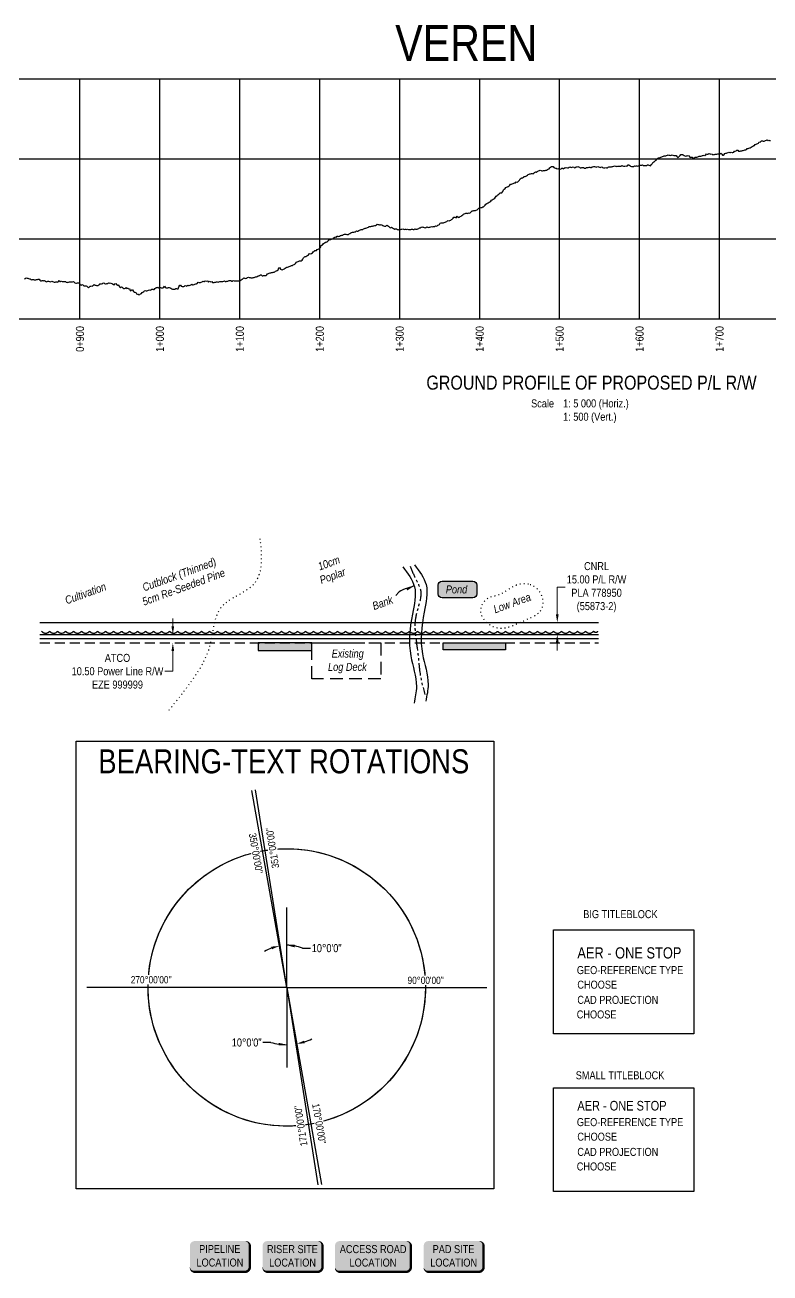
# Model space of a CAD drawing. Extents: x 403018 to 417191, y 6033193 to 6042673.
# Drawn here: x 406256 to 407187, y 6034798 to 6036358 of the extents above; entities that cross this region are included whole.
import ezdxf
from ezdxf.enums import TextEntityAlignment as Align

# ---------------------------------------------------------------- set-up
doc = ezdxf.new("R2010")
doc.units = 0
doc.header["$LTSCALE"] = 5
doc.header["$PDSIZE"] = 0.5
for name, pattern in [('0', [1, 1, 0]), ('foc-FLOWLINE', [3.75, 2.5, -1.25]), ('foc-TOPO', [1, 0.2, -0.8]), ('foc-TOPO-ephemeral', [6.25, 3.125, -0.625, 0.625, -0.625, 0.625, -0.625]), ('HIDDEN2', [4.7625, 3.175, -1.5875])]:
    doc.linetypes.add(name, pattern=pattern)
doc.layers.get('Defpoints').update_dxf_attribs({"color": 9})
for name, color, linetype in [('AS-POWER', 104, 'foc-POWER'), ('CG-NOTES', 7, 'Continuous'), ('DETAIL-T', 7, 'Continuous'), ('F-EZE', 190, 'foc-FLOWLINE'), ('F-RW', 190, 'Continuous'), ('L-BD', 7, 'Continuous'), ('L-DETAIL-T', 3, 'Continuous'), ('P-CROSSINGS-GRID', 8, 'Continuous'), ('P-TEMP-H', 41, 'Continuous'), ('P-TEMP_WORKSPACE', 46, 'Continuous'), ('S-T7', 7, 'Continuous'), ('T-BUSH', 110, '0'), ('T-BUSH-T', 110, 'Continuous'), ('T-DRAW', 143, 'foc-TOPO-ephemeral'), ('T-EXISTING RTF', 220, 'HIDDEN2'), ('T-EXISTING RTF-T', 220, 'Continuous'), ('T-GENERAL', 48, 'foc-TOPO'), ('T-SLOPE', 48, 'Continuous'), ('T-VEGETATION-CHANGE', 104, 'foc-TOPO'), ('T-WATER', 160, 'Continuous'), ('T-WATER-H', 133, 'Continuous'), ('T-WATER-T', 170, 'Continuous')]:
    doc.layers.add(name, color=color, linetype=linetype)
for name, color, linetype, lineweight in [('F-EZE-T', 190, 'Continuous', 9), ('F-RW-T', 190, 'Continuous', 9), ('T-TEXT', 48, 'Continuous', 18)]:
    doc.layers.add(name, color=color, linetype=linetype, lineweight=lineweight)
doc.styles.add('140', font='ARIALN.TTF', dxfattribs={"height": 15})
doc.styles.add('80', font='ARIALN.TTF', dxfattribs={"height": 10})
doc.styles.add('80CG', font='ARIALN.TTF', dxfattribs={"height": 10})
doc.styles.add('80L', font='ARIALN.TTF', dxfattribs={"height": 10})
doc.styles.add('foc-LtypeFont', font='ARIALN.TTF', dxfattribs={"height": 7.35})
doc.linetypes.add('foc-POWER', pattern='A,6,-1,["P",foc-LtypeFont,S=0.2,R=0,X=-0.625,Y=-0.75],-1.24,4', length=12.24)
doc.linetypes.add('foc-TOPO-flowdirection', pattern='A,20,[">",foc-LtypeFont,S=0.3,R=0,X=0,Y=-0.945],-1e-05', length=20.00001)
doc.dimstyles.new('Compass 5 000', dxfattribs={"dimscale": 5, "dimtxt": 9, "dimasz": 2, "dimexe": 0.2, "dimexo": 0.0625, "dimgap": 0.5, "dimtad": 0, "dimtih": 1, "dimtoh": 1, "dimzin": 0, "dimdsep": 46, "dimtxsty": '80CG', "dimcen": 0.1, "dimse1": 1, "dimse2": 1, "dimclrd": 256, "dimclrt": 256, "dimaunit": 1, "dimadec": 4, "dimazin": 0, "dimtfac": 0.06, "dimtofl": 0, "dimtmove": 0, "dimatfit": 1, "dimfxl": 0.2, "dimtolj": 1, "dimtzin": 0, "dimlwd": -1, "dimarcsym": 0})

# ---------------------------------------------------------------- blocks, each defined once
blk = doc.blocks.new('*D146')
at = {"layer": 'Defpoints', "color": 0, "transparency": 16777216}
for p in [(406440.8, 6035596), (406532.2, 6035596), (406532.2, 6035585.5)]:
    blk.add_point(p, dxfattribs=at)
at = {"layer": 'F-EZE-T', "transparency": 16777216}
for p, q in [((406440.8, 6035606), (406440.8, 6035616)), ((406440.8, 6035575.5), (406440.8, 6035550)), ((406440.8, 6035550), (406430.8, 6035550))]:
    blk.add_line(p, q, dxfattribs=at)
for points in [[(406439.1, 6035606), (406442.4, 6035606), (406440.8, 6035596)], [(406439.1, 6035575.5), (406442.4, 6035575.5), (406440.8, 6035585.5)]]:
    blk.add_solid(points, dxfattribs=at)
at = {"layer": 'F-EZE-T', "transparency": 16777216, "insert": (406371.6, 6035550), "char_height": 10, "attachment_point": 5, "style": '80CG'}
blk.add_mtext('\\A1;ATCO\\P10.50 Power Line R/W\\PEZE 999999', dxfattribs=at)
blk = doc.blocks.new('*D214')
at = {"layer": 'Defpoints', "color": 0, "transparency": 16777216}
for p in [(406539.7, 6035401.1), (406583.2, 6035254.9), (406577, 6035207.3), (406583.2, 6035154.9), (406583.2, 6035154.9)]:
    blk.add_point(p, dxfattribs=at)
at = {"layer": 'L-BD', "transparency": 16777216}
blk.add_line((406602.8, 6035203.9), (406612.8, 6035203.9), dxfattribs=at)
for start, end in [(110.8732, 121.7465), (68.1541, 90), (68.2535, 79.1268)]:
    blk.add_arc((406583.2, 6035154.9), 52.8, start, end, dxfattribs=at)
for points in [[(406563.9, 6035205.8), (406564.8, 6035202.6), (406574, 6035206.8)], [(406593, 6035205), (406593.3, 6035208.4), (406583.2, 6035207.6)]]:
    blk.add_solid(points, dxfattribs=at)
at = {"layer": 'L-BD', "transparency": 16777216, "insert": (406633.1, 6035203.9), "char_height": 10, "attachment_point": 5, "style": '80CG'}
blk.add_mtext('\\A1;10°0\'0"', dxfattribs=at)
blk = doc.blocks.new('*D215')
at = {"layer": 'Defpoints', "color": 0, "transparency": 16777216}
for p in [(406583.2, 6035154.9), (406583.2, 6035154.9), (406591.5, 6035083.7), (406583.2, 6035054.9), (406626.6, 6034908.7)]:
    blk.add_point(p, dxfattribs=at)
at = {"layer": 'L-BD', "transparency": 16777216}
blk.add_line((406563.4, 6035086), (406553.4, 6035086), dxfattribs=at)
for start, end in [(253.9524, 270), (253.9918, 261.9959), (288.0041, 296.0082)]:
    blk.add_arc((406583.2, 6035154.9), 71.6, start, end, dxfattribs=at)
for points in [[(406573.3, 6035085.6), (406573.1, 6035082.3), (406583.2, 6035083.2)], [(406605.7, 6035085.1), (406604.9, 6035088.4), (406595.6, 6035084.3)]]:
    blk.add_solid(points, dxfattribs=at)
at = {"layer": 'L-BD', "transparency": 16777216, "insert": (406533.1, 6035086), "char_height": 10, "attachment_point": 5, "style": '80CG'}
blk.add_mtext('\\A1;10°0\'0"', dxfattribs=at)
blk = doc.blocks.new('GEO-TYPE - Small')
at = {"layer": 'CG-NOTES', "color": 14, "style": '80L'}
blk.add_text('AER - ONE STOP', height=12, dxfattribs=at).set_placement((0, 0))
at = {"layer": 'CG-NOTES', "style": '80L'}
blk.add_text('GEO-REFERENCE TYPE', height=10, dxfattribs=at).set_placement((-0.6, -19.5))
at = {"layer": 'CG-NOTES', "color": 2, "style": '80L'}
blk.add_text('CHOOSE', height=10, dxfattribs=at).set_placement((0, -37.7))
blk = doc.blocks.new('CAD PROJECTION')
at = {"layer": 'CG-NOTES', "style": '80L'}
blk.add_text('CAD PROJECTION', height=10, dxfattribs=at).set_placement((0, 0), align=Align.TOP_LEFT)
at = {"layer": 'CG-NOTES', "color": 2, "style": '80L'}
blk.add_text('CHOOSE', height=10, dxfattribs=at).set_placement((-0.7, -28.2))
blk = doc.blocks.new('GEO-TYPE')
at = {"layer": 'CG-NOTES', "color": 14, "style": '80L'}
blk.add_text('AER - ONE STOP', height=14, dxfattribs=at).set_placement((0, 0))
at = {"layer": 'CG-NOTES', "style": '80L'}
blk.add_text('GEO-REFERENCE TYPE', height=10, dxfattribs=at).set_placement((-0.6, -19.5))
at = {"layer": 'CG-NOTES', "color": 2, "style": '80L'}
blk.add_text('CHOOSE', height=10, dxfattribs=at).set_placement((0, -37.7))
blk = doc.blocks.new('*U145')
h = blk.add_hatch(color=255)
edge = h.paths.add_edge_path()
edge.add_line((-31.5, -20), (31.5, -20))
edge.add_arc((31.5, -14), 6, 270, 360)
edge.add_line((37.5, -14), (37.5, 12.5))
edge.add_arc((31.5, 12.5), 6, 0, 90)
edge.add_line((31.5, 18.5), (-31.5, 18.5))
edge.add_arc((-31.5, 12.5), 6, 90, 180)
edge.add_line((-37.5, 12.5), (-37.5, -14))
edge.add_arc((-31.5, -14), 6, 180, 270)
at = {"color": 14, "flags": 128}
blk.add_lwpolyline([(-31.5, -20, 3, 3, 0), (31.5, -20, 3, 3, 0.414214), (37.5, -14, 3, 3, 0), (37.5, 12.5, 3, 0, 0.414214), (31.5, 18.5, 0, 0, 0), (-31.5, 18.5, 0, 0, 0.414214), (-37.5, 12.5, 0, 0, 0), (-37.5, -14, 0, 3, 0.414214)], format="xyseb", close=True, dxfattribs=at)
at = {"color": 14, "style": '80'}
blk.add_attdef('ENTER_TEXT_001', (-26.8, -4.9), '', height=10, dxfattribs=at)
blk = doc.blocks.new('*U325')
h = blk.add_hatch(color=255)
edge = h.paths.add_edge_path()
edge.add_line((-41.5, -20), (41.5, -20))
edge.add_arc((41.5, -14), 6, 270, 360)
edge.add_line((47.5, -14), (47.5, 12.5))
edge.add_arc((41.5, 12.5), 6, 0, 90)
edge.add_line((41.5, 18.5), (-41.5, 18.5))
edge.add_arc((-41.5, 12.5), 6, 90, 180)
edge.add_line((-47.5, 12.5), (-47.5, -14))
edge.add_arc((-41.5, -14), 6, 180, 270)
at = {"color": 14, "flags": 128}
blk.add_lwpolyline([(-41.5, -20, 3, 3, 0), (41.5, -20, 3, 3, 0.414214), (47.5, -14, 3, 3, 0), (47.5, 12.5, 3, 0, 0.414214), (41.5, 18.5, 0, 0, 0), (-41.5, 18.5, 0, 0, 0.414214), (-47.5, 12.5, 0, 0, 0), (-47.5, -14, 0, 3, 0.414214)], format="xyseb", close=True, dxfattribs=at)
at = {"color": 14, "style": '80'}
blk.add_attdef('ENTER_TEXT_001', (-26.8, -4.9), '', height=10, dxfattribs=at)
blk = doc.blocks.new('*D329')
at = {"layer": 'Defpoints', "color": 0, "transparency": 16777216}
for p in [(406921.4, 6035611), (406935.8, 6035611), (406935.8, 6035596)]:
    blk.add_point(p, dxfattribs=at)
at = {"layer": 'F-RW-T', "transparency": 16777216}
for p, q in [((406921.4, 6035621), (406921.4, 6035655)), ((406921.4, 6035655), (406931.4, 6035655)), ((406921.4, 6035586), (406921.4, 6035576))]:
    blk.add_line(p, q, dxfattribs=at)
for points in [[(406919.7, 6035621), (406923.1, 6035621), (406921.4, 6035611)], [(406919.7, 6035586), (406923.1, 6035586), (406921.4, 6035596)]]:
    blk.add_solid(points, dxfattribs=at)
at = {"layer": 'F-RW-T', "transparency": 16777216, "insert": (406970.5, 6035655), "char_height": 10, "attachment_point": 5, "style": '80CG'}
blk.add_mtext('\\A1;CNRL\\P15.00 P/L R/W\\PPLA 778950\\P(55873-2)', dxfattribs=at)

msp = doc.modelspace()

# ---------------------------------------------------------------- hatches: boundary and pattern name
at = {"layer": 'P-TEMP-H'}
h = msp.add_hatch(color=256, dxfattribs=at)
h.dxf.hatch_style = 1
h.paths.add_polyline_path([(406614.553, 6035585.54), (406547.443, 6035585.54), (406547.443, 6035576.048), (406614.553, 6035576.048)])
h = msp.add_hatch(color=256, dxfattribs=at)
h.dxf.hatch_style = 1
h.paths.add_polyline_path([(406778.7, 6035585.54), (406856.476, 6035585.54), (406856.476, 6035576.688), (406778.7, 6035576.688)])
at = {"layer": 'T-WATER-H'}
h = msp.add_hatch(color=256, dxfattribs=at)
h.dxf.hatch_style = 1
h.paths.add_polyline_path([(406815.981, 6035641.817, 0.41421356), (406820.981, 6035646.817), (406820.981, 6035657.643, 0.41421356), (406815.981, 6035662.643), (406777.351, 6035662.643, 0.41421356), (406772.351, 6035657.643), (406772.351, 6035646.817, 0.41421356), (406777.351, 6035641.817)])

# ---------------------------------------------------------------- linework, layer by layer
at = {"color": 6}
msp.add_line((406583.157, 6035154.875), (406539.745, 6035401.077), dxfattribs=at)
at = {"color": 3}
msp.add_line((406583.157, 6035154.875), (406544.048, 6035401.797), dxfattribs=at)
for q in [(406333.157, 6035154.875), (406333.157, 6035154.875), (406833.157, 6035154.875), (406833.157, 6035154.875)]:
    msp.add_line((406583.157, 6035154.875), q)
msp.add_lwpolyline([(406255.51, 6036040.588), (406256.509, 6036040.771), (406257.509, 6036041.706), (406258.508, 6036041.559), (406259.507, 6036041.212), (406260.507, 6036040.761), (406261.506, 6036040.368), (406262.506, 6036040.529), (406263.505, 6036039.622), (406264.504, 6036039.367), (406265.504, 6036039.555), (406266.503, 6036039.566), (406267.502, 6036039.189), (406268.502, 6036039.104), (406269.501, 6036039.433), (406270.5, 6036039.724), (406271.5, 6036039.722), (406272.499, 6036040.298), (406273.499, 6036040.255), (406274.498, 6036038.768), (406275.497, 6036038.199), (406276.497, 6036037.919), (406277.496, 6036038.376), (406278.495, 6036038.576), (406279.495, 6036038.194), (406280.494, 6036038.247), (406281.494, 6036037.741), (406282.493, 6036036.788), (406283.492, 6036037.39), (406284.492, 6036037.768), (406285.491, 6036037.554), (406286.49, 6036037.16), (406287.49, 6036036.976), (406288.489, 6036037.225), (406289.488, 6036037.789), (406290.488, 6036037.251), (406291.487, 6036036.667), (406292.487, 6036036.527), (406293.486, 6036036.179), (406294.485, 6036036.725), (406295.485, 6036036.846), (406296.484, 6036036.567), (406297.483, 6036036.978), (406298.483, 6036038.501), (406299.482, 6036037.202), (406300.482, 6036037.289), (406301.481, 6036037.505), (406302.48, 6036037.275), (406303.48, 6036037.118), (406304.479, 6036037), (406305.478, 6036037.055), (406306.478, 6036037.005), (406307.477, 6036036.179), (406308.476, 6036035.782), (406309.476, 6036036.214), (406310.475, 6036036.552), (406311.475, 6036036.609), (406312.474, 6036036.66), (406313.473, 6036036.942), (406314.473, 6036036.855), (406315.472, 6036036.782), (406316.471, 6036037.002), (406317.471, 6036036.512), (406318.47, 6036035.679), (406319.47, 6036035.273), (406320.469, 6036034.974), (406321.468, 6036035.519), (406322.468, 6036035.43), (406323.467, 6036035.588), (406324.466, 6036034.033), (406325.466, 6036032.863), (406326.465, 6036032.685), (406327.464, 6036033.435), (406328.464, 6036032.98), (406329.463, 6036031.857), (406330.463, 6036031.828), (406331.462, 6036031.862), (406332.461, 6036031.967), (406333.461, 6036031.478), (406334.46, 6036029.932), (406335.459, 6036029.463), (406336.459, 6036030.651), (406337.458, 6036031.232), (406338.458, 6036031.355), (406339.457, 6036031.784), (406340.456, 6036031.33), (406341.456, 6036032.797), (406342.455, 6036033.324), (406343.454, 6036032.814), (406344.454, 6036032.754), (406345.453, 6036032.13), (406346.452, 6036032.144), (406347.452, 6036032.332), (406348.451, 6036033.017), (406349.451, 6036033.614), (406350.45, 6036034.723), (406351.449, 6036034.254), (406352.449, 6036034.369), (406353.448, 6036035.095), (406354.447, 6036035.635), (406355.447, 6036034.783), (406356.446, 6036034.276), (406357.446, 6036034.216), (406358.445, 6036034.511), (406359.444, 6036034.696), (406360.444, 6036035.589), (406361.443, 6036035.162), (406362.442, 6036035.362), (406363.442, 6036035.067), (406364.441, 6036034.553), (406365.44, 6036034.096), (406366.44, 6036033.478), (406367.439, 6036033.142), (406368.439, 6036034.286), (406369.438, 6036034.619), (406370.437, 6036033.301), (406371.437, 6036032.062), (406372.436, 6036033.06), (406373.435, 6036031.916), (406374.435, 6036030.297), (406375.434, 6036029.837), (406376.433, 6036030.636), (406377.433, 6036030.287), (406378.432, 6036029.402), (406379.432, 6036028.572), (406380.431, 6036028.535), (406381.43, 6036028.904), (406382.43, 6036029.6), (406383.429, 6036028.646), (406384.428, 6036028.664), (406385.428, 6036028.114), (406386.427, 6036028.489), (406387.427, 6036026.111), (406388.426, 6036025.556), (406389.425, 6036026.707), (406390.425, 6036026.613), (406391.424, 6036024.678), (406392.423, 6036023.918), (406393.423, 6036024.052), (406394.422, 6036023.642), (406395.421, 6036021.906), (406396.421, 6036021.41), (406397.42, 6036021.416), (406398.42, 6036020.573), (406399.419, 6036020.836), (406400.418, 6036021.738), (406401.418, 6036022.025), (406402.417, 6036023.603), (406403.416, 6036024.05), (406404.416, 6036024.714), (406405.415, 6036025.557), (406406.415, 6036025.993), (406407.414, 6036025.423), (406408.413, 6036025.4), (406409.413, 6036025.825), (406410.412, 6036026.35), (406411.411, 6036026.613), (406412.411, 6036026.551), (406413.41, 6036026.917), (406414.409, 6036027.477), (406415.409, 6036027.78), (406416.408, 6036027.363), (406417.408, 6036027.294), (406418.407, 6036028.472), (406419.406, 6036029.087), (406420.406, 6036029.729), (406421.405, 6036029.792), (406422.404, 6036029.95), (406423.404, 6036028.989), (406424.403, 6036029.727), (406425.403, 6036029.767), (406426.402, 6036029.193), (406427.401, 6036029.221), (406428.401, 6036029.482), (406429.4, 6036030.206), (406430.399, 6036031.166), (406431.399, 6036029.998), (406432.398, 6036029.12), (406433.397, 6036029.1), (406434.397, 6036029.234), (406435.396, 6036029.685), (406436.396, 6036029.78), (406437.395, 6036029.134), (406438.394, 6036028.809), (406439.394, 6036027.917), (406440.393, 6036027.565), (406441.392, 6036027.721), (406442.392, 6036027.762), (406443.391, 6036027.755), (406444.391, 6036028.555), (406445.39, 6036028.59), (406446.389, 6036027.837), (406447.389, 6036028.211), (406448.388, 6036030.726), (406449.387, 6036032.811), (406450.387, 6036032.496), (406451.386, 6036031.46), (406452.385, 6036030.767), (406453.385, 6036031.074), (406454.384, 6036030.944), (406455.384, 6036031.382), (406456.383, 6036032.157), (406457.382, 6036031.973), (406458.382, 6036031.527), (406459.381, 6036032.457), (406460.38, 6036032.199), (406461.38, 6036032.228), (406462.379, 6036032.503), (406463.379, 6036032.957), (406464.378, 6036034.027), (406465.377, 6036032.953), (406466.377, 6036033.188), (406467.376, 6036033.445), (406468.375, 6036034.026), (406469.375, 6036034.311), (406470.374, 6036034.261), (406471.373, 6036034.888), (406472.373, 6036036.407), (406473.372, 6036036.149), (406474.372, 6036036.048), (406475.371, 6036036.046), (406476.37, 6036036.37), (406477.37, 6036036.805), (406478.369, 6036037.409), (406479.368, 6036037.273), (406480.368, 6036037.129), (406481.367, 6036037.973), (406482.367, 6036037.483), (406483.366, 6036037.864), (406484.365, 6036037.7), (406485.365, 6036036.468), (406486.364, 6036037.711), (406487.363, 6036037.029), (406488.363, 6036036.923), (406489.362, 6036037.121), (406490.361, 6036036.104), (406491.361, 6036035.817), (406492.36, 6036035.961), (406493.36, 6036036.254), (406494.359, 6036036.575), (406495.358, 6036036.935), (406496.358, 6036036.732), (406497.357, 6036036.454), (406498.356, 6036036.855), (406499.356, 6036037.162), (406500.355, 6036037.228), (406501.355, 6036037.224), (406502.354, 6036037.197), (406503.353, 6036037.184), (406504.353, 6036037.776), (406505.352, 6036038.108), (406506.351, 6036037.246), (406507.351, 6036037.399), (406508.35, 6036037.414), (406509.349, 6036037.518), (406510.349, 6036038.135), (406511.348, 6036038.521), (406512.348, 6036038.256), (406513.347, 6036038.357), (406514.346, 6036037.818), (406515.346, 6036037.716), (406516.345, 6036038.252), (406517.344, 6036038.2), (406518.344, 6036037.962), (406519.343, 6036037.943), (406520.343, 6036038.052), (406521.342, 6036038.01), (406522.341, 6036037.856), (406523.341, 6036037.953), (406524.34, 6036038.142), (406525.339, 6036038.504), (406526.339, 6036039.256), (406527.338, 6036040.017), (406528.337, 6036040.368), (406529.337, 6036041.695), (406530.336, 6036041.478), (406531.336, 6036041.062), (406532.335, 6036041.283), (406533.334, 6036041.439), (406534.334, 6036042.152), (406535.333, 6036042.722), (406536.332, 6036042.059), (406537.332, 6036042.26), (406538.331, 6036041.782), (406539.331, 6036041.842), (406540.33, 6036041.948), (406541.329, 6036042.139), (406542.329, 6036042.347), (406543.328, 6036042.737), (406544.327, 6036042.922), (406545.327, 6036042.877), (406546.326, 6036043.259), (406547.325, 6036044.092), (406548.325, 6036044.122), (406549.324, 6036044.59), (406550.324, 6036045.536), (406551.323, 6036045.507), (406552.322, 6036044.345), (406553.322, 6036044.425), (406554.321, 6036044.584), (406555.32, 6036044.494), (406556.32, 6036044.534), (406557.319, 6036044.842), (406558.319, 6036045.401), (406559.318, 6036046.805), (406560.317, 6036047.269), (406561.317, 6036047.502), (406562.316, 6036048.015), (406563.315, 6036047.969), (406564.315, 6036048.262), (406565.314, 6036048.563), (406566.313, 6036048.992), (406567.313, 6036048.976), (406568.312, 6036049.12), (406569.312, 6036050.311), (406570.311, 6036050.571), (406571.31, 6036050.891), (406572.31, 6036051.879), (406573.309, 6036054.165), (406574.308, 6036054.644), (406575.308, 6036052.792), (406576.307, 6036052.344), (406577.307, 6036051.986), (406578.306, 6036052.14), (406579.305, 6036052.511), (406580.305, 6036053.221), (406581.304, 6036054.032), (406582.303, 6036054.876), (406583.303, 6036055.094), (406584.302, 6036054.948), (406585.301, 6036055.404), (406586.301, 6036056.105), (406587.3, 6036056.227), (406588.3, 6036056.588), (406589.299, 6036057.055), (406590.298, 6036057.253), (406591.298, 6036057.943), (406592.297, 6036058.291), (406593.296, 6036058.952), (406594.296, 6036059.839), (406595.295, 6036061.301), (406596.294, 6036061.859), (406597.294, 6036062.31), (406598.293, 6036062.549), (406599.293, 6036062.954), (406600.292, 6036063.123), (406601.291, 6036063.145), (406602.291, 6036064.054), (406603.29, 6036065.241), (406604.289, 6036066.827), (406605.289, 6036067.832), (406606.288, 6036068.371), (406607.288, 6036068.487), (406608.287, 6036069.349), (406609.286, 6036069.706), (406610.286, 6036070.561), (406611.285, 6036071.678), (406612.284, 6036072.167), (406613.284, 6036071.667), (406614.283, 6036072.186), (406615.282, 6036073.209), (406616.282, 6036074.12), (406617.281, 6036075.069), (406618.281, 6036075.904), (406619.28, 6036075.903), (406620.279, 6036076.117), (406621.279, 6036077.18), (406622.278, 6036077.745), (406623.277, 6036078.002), (406624.277, 6036078.234), (406625.276, 6036079.568), (406626.276, 6036082.442), (406627.275, 6036082.717), (406628.274, 6036083.398), (406629.274, 6036084.617), (406630.273, 6036085.585), (406631.272, 6036085.834), (406632.272, 6036086.649), (406633.271, 6036086.496), (406634.27, 6036087.13), (406635.27, 6036088.473), (406636.269, 6036089.719), (406637.269, 6036089.695), (406638.268, 6036089.574), (406639.267, 6036089.942), (406640.267, 6036090.53), (406641.266, 6036090.667), (406642.265, 6036091.653), (406643.265, 6036092.578), (406644.264, 6036092.929), (406645.264, 6036092.754), (406646.263, 6036093.76), (406647.262, 6036093.735), (406648.262, 6036093.53), (406649.261, 6036094.011), (406650.26, 6036094.502), (406651.26, 6036094.7), (406652.259, 6036095.185), (406653.258, 6036095.282), (406654.258, 6036095.89), (406655.257, 6036096.389), (406656.257, 6036096.229), (406657.256, 6036096.507), (406658.255, 6036096.08), (406659.255, 6036096.031), (406660.254, 6036096.093), (406661.253, 6036096.749), (406662.253, 6036097.358), (406663.252, 6036097.873), (406664.252, 6036098.32), (406665.251, 6036098.738), (406666.25, 6036098.852), (406667.25, 6036098.859), (406668.249, 6036099.177), (406669.248, 6036099.481), (406670.248, 6036100.61), (406671.247, 6036100.22), (406672.246, 6036100.317), (406673.246, 6036100.873), (406674.245, 6036101.52), (406675.245, 6036101.592), (406676.244, 6036102.157), (406677.243, 6036101.995), (406678.243, 6036102.244), (406679.242, 6036103.149), (406680.241, 6036103.578), (406681.241, 6036104.006), (406682.24, 6036103.765), (406683.24, 6036104.218), (406684.239, 6036104.632), (406685.238, 6036104.949), (406686.238, 6036105.762), (406687.237, 6036105.983), (406688.236, 6036106.092), (406689.236, 6036106.268), (406690.235, 6036106.377), (406691.234, 6036106.875), (406692.234, 6036106.849), (406693.233, 6036107.16), (406694.233, 6036107.172), (406695.232, 6036108.097), (406696.231, 6036108.789), (406697.231, 6036108.648), (406698.23, 6036108.317), (406699.229, 6036108.148), (406700.229, 6036108.189), (406701.228, 6036108.382), (406702.228, 6036107.82), (406703.227, 6036107.275), (406704.226, 6036106.717), (406705.226, 6036106.169), (406706.225, 6036106.271), (406707.224, 6036106.506), (406708.224, 6036107.502), (406709.223, 6036107.175), (406710.222, 6036106.385), (406711.222, 6036105.367), (406712.221, 6036104.759), (406713.221, 6036104.417), (406714.22, 6036105.216), (406715.219, 6036104.123), (406716.219, 6036103.279), (406717.218, 6036103.278), (406718.217, 6036102.647), (406719.217, 6036102.868), (406720.216, 6036103.105), (406721.216, 6036102.4), (406722.215, 6036102.303), (406723.214, 6036101.85), (406724.214, 6036102.655), (406725.213, 6036102.374), (406726.212, 6036102.431), (406727.212, 6036102.517), (406728.211, 6036103.235), (406729.21, 6036102.547), (406730.21, 6036102.228), (406731.209, 6036102.471), (406732.209, 6036102.533), (406733.208, 6036102.328), (406734.207, 6036102.518), (406735.207, 6036102.252), (406736.206, 6036102.156), (406737.205, 6036102.235), (406738.205, 6036102.316), (406739.204, 6036102.626), (406740.204, 6036102.609), (406741.203, 6036102.147), (406742.202, 6036102.37), (406743.202, 6036103.007), (406744.201, 6036102.647), (406745.2, 6036102.595), (406746.2, 6036102.7), (406747.199, 6036102.943), (406748.198, 6036103.419), (406749.198, 6036104.218), (406750.197, 6036104.481), (406751.197, 6036104.931), (406752.196, 6036105.43), (406753.195, 6036105.255), (406754.195, 6036104.943), (406755.194, 6036104.521), (406756.193, 6036104.34), (406757.193, 6036104.666), (406758.192, 6036105.478), (406759.192, 6036105.181), (406760.191, 6036104.66), (406761.19, 6036105.019), (406762.19, 6036105.258), (406763.189, 6036105.672), (406764.188, 6036106.09), (406765.188, 6036105.412), (406766.187, 6036105.943), (406767.186, 6036105.801), (406768.186, 6036106.031), (406769.185, 6036106.736), (406770.185, 6036106.528), (406771.184, 6036106.649), (406772.183, 6036107.474), (406773.183, 6036108.091), (406774.182, 6036108.49), (406775.181, 6036110.314), (406776.181, 6036110.708), (406777.18, 6036110.395), (406778.18, 6036110.69), (406779.179, 6036110.647), (406780.178, 6036111.042), (406781.178, 6036111.503), (406782.177, 6036111.771), (406783.176, 6036112.373), (406784.176, 6036112.916), (406785.175, 6036113.506), (406786.174, 6036112.934), (406787.174, 6036113.416), (406788.173, 6036113.822), (406789.173, 6036114.575), (406790.172, 6036115.312), (406791.171, 6036116.362), (406792.171, 6036117.674), (406793.17, 6036117.798), (406794.169, 6036117.396), (406795.169, 6036116.748), (406796.168, 6036118.767), (406797.168, 6036117.587), (406798.167, 6036117.143), (406799.166, 6036117.671), (406800.166, 6036118.35), (406801.165, 6036119.024), (406802.164, 6036119.652), (406803.164, 6036120.442), (406804.163, 6036121.232), (406805.162, 6036121.927), (406806.162, 6036122.281), (406807.161, 6036122.485), (406808.161, 6036122.592), (406809.16, 6036122.375), (406810.159, 6036122.779), (406811.159, 6036123.123), (406812.158, 6036122.509), (406813.157, 6036123.705), (406814.157, 6036124.69), (406815.156, 6036125.669), (406816.155, 6036125.659), (406817.155, 6036126.072), (406818.154, 6036126.036), (406819.154, 6036126.11), (406820.153, 6036126.182), (406821.152, 6036126.675), (406822.152, 6036127.421), (406823.151, 6036128.775), (406824.15, 6036129.079), (406825.15, 6036129.184), (406826.149, 6036129.53), (406827.149, 6036129.703), (406828.148, 6036130.646), (406829.147, 6036130.716), (406830.147, 6036131.419), (406831.146, 6036132.537), (406832.145, 6036133.925), (406833.145, 6036134.529), (406834.144, 6036135.129), (406835.143, 6036135.511), (406836.143, 6036136.193), (406837.142, 6036136.835), (406838.142, 6036137.711), (406839.141, 6036138.754), (406840.14, 6036139.2), (406841.14, 6036140.224), (406842.139, 6036140.713), (406843.138, 6036141.453), (406844.138, 6036142.57), (406845.137, 6036143.943), (406846.137, 6036144.745), (406847.136, 6036145.446), (406848.135, 6036146.504), (406849.135, 6036147.141), (406850.134, 6036148.223), (406851.133, 6036147.968), (406852.133, 6036147.912), (406853.132, 6036149.724), (406854.131, 6036151.674), (406855.131, 6036152.678), (406856.13, 6036153.615), (406857.13, 6036154.759), (406858.129, 6036155.263), (406859.128, 6036155.439), (406860.128, 6036156.112), (406861.127, 6036156.61), (406862.126, 6036157.749), (406863.126, 6036158.677), (406864.125, 6036158.985), (406865.125, 6036159.323), (406866.124, 6036159.505), (406867.123, 6036160.16), (406868.123, 6036160.317), (406869.122, 6036160.698), (406870.121, 6036161.674), (406871.121, 6036161.431), (406872.12, 6036161.771), (406873.119, 6036162.737), (406874.119, 6036163.769), (406875.118, 6036165.631), (406876.118, 6036166.515), (406877.117, 6036166.63), (406878.116, 6036166.68), (406879.116, 6036167.52), (406880.115, 6036168.256), (406881.114, 6036168.509), (406882.114, 6036168.886), (406883.113, 6036169.1), (406884.113, 6036169.982), (406885.112, 6036171.041), (406886.111, 6036171.468), (406887.111, 6036171.868), (406888.11, 6036171.882), (406889.109, 6036172.357), (406890.109, 6036172.152), (406891.108, 6036171.965), (406892.107, 6036172.739), (406893.107, 6036173.561), (406894.106, 6036174.256), (406895.106, 6036173.875), (406896.105, 6036174.612), (406897.104, 6036175.062), (406898.104, 6036175.609), (406899.103, 6036175.833), (406900.102, 6036176.496), (406901.102, 6036176.076), (406902.101, 6036175.687), (406903.101, 6036175.549), (406904.1, 6036175.971), (406905.099, 6036175.807), (406906.099, 6036175.944), (406907.098, 6036176.407), (406908.097, 6036176.562), (406909.097, 6036177.154), (406910.096, 6036177.528), (406911.095, 6036178.19), (406912.095, 6036179.236), (406913.094, 6036179.976), (406914.094, 6036180.81), (406915.093, 6036181.127), (406916.092, 6036180.981), (406917.092, 6036179.799), (406918.091, 6036179.283), (406919.09, 6036178.793), (406920.09, 6036178.808), (406921.089, 6036178.019), (406922.089, 6036178.303), (406923.088, 6036178.109), (406924.087, 6036178.055), (406925.087, 6036177.744), (406926.086, 6036178.169), (406927.085, 6036178.751), (406928.085, 6036178.667), (406929.084, 6036178.229), (406930.083, 6036178.866), (406931.083, 6036179.585), (406932.082, 6036179.476), (406933.082, 6036179.7), (406934.081, 6036179.467), (406935.08, 6036179.384), (406936.08, 6036180.294), (406937.079, 6036180.682), (406938.078, 6036179.993), (406939.078, 6036179.846), (406940.077, 6036180.138), (406941.077, 6036180.554), (406942.076, 6036179.932), (406943.075, 6036179.472), (406944.075, 6036179.859), (406945.074, 6036180.391), (406946.073, 6036180.431), (406947.073, 6036180.893), (406948.072, 6036180.528), (406949.071, 6036180.048), (406950.071, 6036179.202), (406951.07, 6036179.24), (406952.07, 6036179.728), (406953.069, 6036179.672), (406954.068, 6036179.539), (406955.068, 6036179.021), (406956.067, 6036178.674), (406957.066, 6036179.008), (406958.066, 6036179.87), (406959.065, 6036179.582), (406960.065, 6036179.587), (406961.064, 6036180.062), (406962.063, 6036180.126), (406963.063, 6036179.795), (406964.062, 6036179.775), (406965.061, 6036180.549), (406966.061, 6036180.636), (406967.06, 6036180.772), (406968.059, 6036180.795), (406969.059, 6036180.448), (406970.058, 6036180.145), (406971.058, 6036180.543), (406972.057, 6036180.895), (406973.056, 6036180.427), (406974.056, 6036180.084), (406975.055, 6036179.836), (406976.054, 6036179.942), (406977.054, 6036180.636), (406978.053, 6036179.685), (406979.053, 6036179.379), (406980.052, 6036179.401), (406981.051, 6036179.414), (406982.051, 6036179.655), (406983.05, 6036179.302), (406984.049, 6036179.339), (406985.049, 6036179.932), (406986.048, 6036180.548), (406987.047, 6036180.465), (406988.047, 6036180.417), (406989.046, 6036180.487), (406990.046, 6036180.884), (406991.045, 6036181.111), (406992.044, 6036181.549), (406993.044, 6036181.846), (406994.043, 6036181.347), (406995.042, 6036181.415), (406996.042, 6036181.134), (406997.041, 6036181.169), (406998.041, 6036181.237), (406999.04, 6036181.433), (407000.039, 6036181.169), (407001.039, 6036181.345), (407002.038, 6036182.149), (407003.037, 6036181.709), (407004.037, 6036181.314), (407005.036, 6036181.402), (407006.035, 6036181.429), (407007.035, 6036181.571), (407008.034, 6036181.531), (407009.034, 6036181.789), (407010.033, 6036182.973), (407011.032, 6036182.986), (407012.032, 6036182.079), (407013.031, 6036181.278), (407014.03, 6036181.044), (407015.03, 6036180.886), (407016.029, 6036180.94), (407017.029, 6036181.02), (407018.028, 6036181.635), (407019.027, 6036181.486), (407020.027, 6036181.95), (407021.026, 6036181.717), (407022.025, 6036181.534), (407023.025, 6036181.911), (407024.024, 6036181.901), (407025.023, 6036182.59), (407026.023, 6036182.481), (407027.022, 6036182.629), (407028.022, 6036182.904), (407029.021, 6036182.393), (407030.02, 6036182.126), (407031.02, 6036182.259), (407032.019, 6036182.004), (407033.018, 6036182.352), (407034.018, 6036183.005), (407035.017, 6036183.209), (407036.016, 6036182.704), (407037.016, 6036182.093), (407038.015, 6036181.913), (407039.015, 6036183.237), (407040.014, 6036184.438), (407041.013, 6036185.934), (407042.013, 6036186.971), (407043.012, 6036187.38), (407044.011, 6036188.277), (407045.011, 6036188.812), (407046.01, 6036190.266), (407047.01, 6036191.167), (407048.009, 6036191.609), (407049.008, 6036191.851), (407050.008, 6036192.19), (407051.007, 6036192.611), (407052.006, 6036192.938), (407053.006, 6036193.336), (407054.005, 6036193.665), (407055.004, 6036194.184), (407056.004, 6036194.402), (407057.003, 6036194.463), (407058.003, 6036194.691), (407059.002, 6036194.98), (407060.001, 6036195.38), (407061.001, 6036195.148), (407062, 6036195.026), (407062.999, 6036194.746), (407063.999, 6036194.897), (407064.998, 6036195.442), (407065.998, 6036195.172), (407066.997, 6036194.867), (407067.996, 6036194.634), (407068.996, 6036194.57), (407069.995, 6036194.795), (407070.994, 6036193.521), (407071.994, 6036192.361), (407072.993, 6036192.525), (407073.992, 6036193.469), (407074.992, 6036194.798), (407075.991, 6036195.889), (407076.991, 6036196.107), (407077.99, 6036195.879), (407078.989, 6036195.437), (407079.989, 6036194.545), (407080.988, 6036194.358), (407081.987, 6036193.938), (407082.987, 6036194.146), (407083.986, 6036194.151), (407084.986, 6036194.516), (407085.985, 6036194.195), (407086.984, 6036192.794), (407087.984, 6036192.032), (407088.983, 6036192.45), (407089.982, 6036192.58), (407090.982, 6036191.404), (407091.981, 6036191.34), (407092.98, 6036191.851), (407093.98, 6036192.605), (407094.979, 6036192.543), (407095.979, 6036192.5), (407096.978, 6036192.828), (407097.977, 6036193.402), (407098.977, 6036194.017), (407099.976, 6036193.68), (407100.975, 6036194.06), (407101.975, 6036194.392), (407102.974, 6036194.488), (407103.974, 6036194.707), (407104.973, 6036195.099), (407105.972, 6036194.893), (407106.972, 6036195.675), (407107.971, 6036196.571), (407108.97, 6036196.161), (407109.97, 6036196.195), (407110.969, 6036197.351), (407111.968, 6036196.828), (407112.968, 6036196.388), (407113.967, 6036196.57), (407114.967, 6036196.169), (407115.966, 6036195.571), (407116.965, 6036196.136), (407117.965, 6036195.899), (407118.964, 6036196.302), (407119.963, 6036196.399), (407120.963, 6036196.459), (407121.962, 6036196.651), (407122.962, 6036196.627), (407123.961, 6036196.062), (407124.96, 6036196.815), (407125.96, 6036197.744), (407126.959, 6036196.234), (407127.958, 6036195.248), (407128.958, 6036195.002), (407129.957, 6036195.945), (407130.956, 6036197.062), (407131.956, 6036197.685), (407132.955, 6036197.797), (407133.955, 6036198.04), (407134.954, 6036198.431), (407135.953, 6036198.647), (407136.953, 6036198.473), (407137.952, 6036198.636), (407138.951, 6036199.047), (407139.951, 6036198.501), (407140.95, 6036198.317), (407141.95, 6036198.964), (407142.949, 6036199.996), (407143.948, 6036200.032), (407144.948, 6036200.501), (407145.947, 6036201.279), (407146.946, 6036201.168), (407147.946, 6036200.085), (407148.945, 6036200.056), (407149.944, 6036200.259), (407150.944, 6036200.457), (407151.943, 6036200.481), (407152.943, 6036200.806), (407153.942, 6036200.962), (407154.941, 6036201.324), (407155.941, 6036201.573), (407156.94, 6036201.671), (407157.939, 6036202.113), (407158.939, 6036203.355), (407159.938, 6036203.355), (407160.938, 6036203.919), (407161.937, 6036204.081), (407162.936, 6036204.367), (407163.936, 6036205.065), (407164.935, 6036206.09), (407165.934, 6036206.332), (407166.934, 6036207.019), (407167.933, 6036207.278), (407168.932, 6036208.602), (407169.932, 6036208.824), (407170.931, 6036209.23), (407171.931, 6036209.863), (407172.93, 6036210.196), (407173.929, 6036211.83), (407174.929, 6036211.422), (407175.928, 6036212.092), (407176.927, 6036212.864), (407177.927, 6036212.958), (407178.926, 6036212.75), (407179.926, 6036212.401), (407180.925, 6036212.845), (407181.924, 6036213.316), (407182.924, 6036213.773), (407183.923, 6036214.329), (407184.922, 6036213.596), (407185.922, 6036213.751), (407186.921, 6036213.527), (407187.92, 6036213.432)], dxfattribs=at)
at = {"layer": 'AS-POWER'}
msp.add_line((406274.555, 6035590.79), (406972.996, 6035590.79), dxfattribs=at)
at = {"layer": 'CG-NOTES', "color": 3}
for points in [[(406916.565, 6035226.878), (407092.006, 6035226.878), (407092.006, 6035097.064), (406916.565, 6035097.064)], [(406916.565, 6035029.48), (407092.006, 6035029.48), (407092.006, 6034899.666), (406916.565, 6034899.666)]]:
    msp.add_lwpolyline(points, close=True, dxfattribs=at)
at = {"layer": 'F-EZE'}
for p, q in [((406274.555, 6035596.04), (406972.996, 6035596.04)), ((406274.555, 6035585.54), (406972.996, 6035585.54))]:
    msp.add_line(p, q, dxfattribs=at)
at = {"layer": 'F-RW'}
for p, q in [((406274.555, 6035611.04), (406972.996, 6035611.04)), ((406274.555, 6035596.04), (406972.996, 6035596.04))]:
    msp.add_line(p, q, dxfattribs=at)
at = {"layer": 'L-BD', "color": 6}
for q in [(406583.157, 6035254.875), (406626.569, 6034908.673), (406583.157, 6035054.875)]:
    msp.add_line((406583.157, 6035154.875), q, dxfattribs=at)
at = {"layer": 'L-BD', "color": 3}
msp.add_line((406583.157, 6035154.875), (406622.265, 6034907.953), dxfattribs=at)
at = {"layer": 'L-BD', "linetype": 'foc-TOPO-flowdirection', "flags": 128}
for points in [[(406625.109, 6034986.615, -1.03553031), (406553.044, 6035325.652)], [(406556.029, 6035326.151, -0.94896457), (406628.039, 6034987.373)]]:
    msp.add_lwpolyline(points, format="xyb", dxfattribs=at)
at = {"layer": 'L-BD'}
msp.add_circle((406583.157, 6035154.875), 173.411, dxfattribs=at)
at = {"layer": 'P-CROSSINGS-GRID', "color": 8}
for p, q in [((405425.118, 6036290.349), (408423.541, 6036290.349)), ((406324.645, 6035990.507), (406324.645, 6036290.349)), ((406424.592, 6035990.507), (406424.592, 6036290.349)), ((406524.54, 6035990.507), (406524.54, 6036290.349)), ((406624.487, 6035990.507), (406624.487, 6036290.349)), ((406724.435, 6035990.507), (406724.435, 6036290.349)), ((406824.382, 6035990.507), (406824.382, 6036290.349)), ((406924.329, 6035990.507), (406924.329, 6036290.349)), ((407024.277, 6035990.507), (407024.277, 6036290.349)), ((407124.224, 6035990.507), (407124.224, 6036290.349)), ((405425.118, 6036190.401), (408423.541, 6036190.401)), ((405425.118, 6036090.454), (408423.541, 6036090.454)), ((405425.118, 6035990.507), (408423.541, 6035990.507))]:
    msp.add_line(p, q, dxfattribs=at)
at = {"layer": 'P-TEMP_WORKSPACE'}
for points in [[(406614.553, 6035585.54), (406547.443, 6035585.54), (406547.443, 6035576.048), (406614.553, 6035576.048)], [(406778.7, 6035585.54), (406856.476, 6035585.54), (406856.476, 6035576.688), (406778.7, 6035576.688)]]:
    msp.add_lwpolyline(points, close=True, dxfattribs=at)
at = {"layer": 'T-BUSH', "flags": 128}
msp.add_lwpolyline([(406276.782, 6035600.239, 0.52056705), (406286.782, 6035600.239, 0.52056705), (406296.782, 6035600.239, 0.52056705), (406306.782, 6035600.239, 0.52056705), (406316.782, 6035600.239, 0.52056705), (406326.782, 6035600.239, 0.52056705), (406336.782, 6035600.239, 0.52056705), (406346.782, 6035600.239, 0.52056705), (406356.782, 6035600.239, 0.52056705), (406366.782, 6035600.239, 0.52056705), (406376.782, 6035600.239, 0.52056705), (406386.782, 6035600.239, 0.52056705), (406396.782, 6035600.239, 0.52056705), (406406.782, 6035600.239, 0.52056705), (406416.782, 6035600.239, 0.52056705), (406426.782, 6035600.239, 0.52056705), (406436.782, 6035600.239, 0.52056705), (406446.782, 6035600.239, 0.52056705), (406456.782, 6035600.239, 0.52056705), (406466.782, 6035600.239, 0.52056705), (406476.782, 6035600.239, 0.52056705), (406486.782, 6035600.239, 0.52056705), (406496.782, 6035600.239, 0.52056705), (406506.782, 6035600.239, 0.52056705), (406516.782, 6035600.239, 0.52056705), (406526.782, 6035600.239, 0.52056705), (406536.782, 6035600.239, 0.52056705), (406546.782, 6035600.239, 0.52056705), (406556.782, 6035600.239, 0.52056705), (406566.782, 6035600.239, 0.52056705), (406576.782, 6035600.239, 0.52056705), (406586.782, 6035600.239, 0.52056705), (406596.782, 6035600.239, 0.52056705), (406606.782, 6035600.239, 0.52056705), (406616.782, 6035600.239, 0.52056705), (406626.782, 6035600.239, 0.52056705), (406636.782, 6035600.239, 0.52056705), (406646.782, 6035600.239, 0.52056705), (406656.782, 6035600.239, 0.52056705), (406666.782, 6035600.239, 0.52056705), (406676.782, 6035600.239, 0.52056705), (406686.782, 6035600.239, 0.52056705), (406696.782, 6035600.239, 0.52056705), (406706.782, 6035600.239, 0.52056705), (406716.782, 6035600.239, 0.52056705), (406726.782, 6035600.239, 0.52056705), (406736.782, 6035600.239, 0.52056705), (406746.782, 6035600.239, 0.52056705), (406756.782, 6035600.239, 0.52056705), (406766.782, 6035600.239, 0.52056705), (406776.782, 6035600.239, 0.52056705), (406786.782, 6035600.239, 0.52056705), (406796.782, 6035600.239, 0.52056705), (406806.782, 6035600.239, 0.52056705), (406816.782, 6035600.239, 0.52056705), (406826.782, 6035600.239, 0.52056705), (406836.782, 6035600.239, 0.52056705), (406846.782, 6035600.239, 0.52056705), (406856.782, 6035600.239, 0.52056705), (406866.782, 6035600.239, 0.52056705), (406876.782, 6035600.239, 0.52056705), (406886.782, 6035600.239, 0.52056705), (406896.782, 6035600.239, 0.52056705), (406906.782, 6035600.239, 0.52056705), (406916.782, 6035600.239, 0.52056705), (406926.782, 6035600.239, 0.52056705), (406936.782, 6035600.239, 0.52056705), (406946.782, 6035600.239, 0.52056705), (406956.782, 6035600.239, 0.52056705), (406966.782, 6035600.239, 0.52056705), (406972.233, 6035600.239, 0.52056705)], format="xyb", dxfattribs=at)
at = {"layer": 'T-DRAW'}
msp.add_spline([(406737.288, 6035681.381), (406745.007, 6035664.286), (406750.64, 6035650.317), (406747.302, 6035629.26), (406743.546, 6035610.705), (406745.215, 6035586.729), (406747.927, 6035564.421), (406749.596, 6035548.785), (406755.755, 6035521.151)], degree=3, dxfattribs=at)
at = {"layer": 'T-EXISTING RTF', "linetype": 'HIDDEN2'}
msp.add_lwpolyline([(406614.553, 6035585.54), (406700.769, 6035585.54), (406700.769, 6035540.612), (406614.553, 6035540.612)], close=True, dxfattribs=at)
at = {"layer": 'T-GENERAL'}
msp.add_open_spline([(406887.32, 6035658.623), (406882.454, 6035660.228), (406867.631, 6035659.978), (406853.332, 6035645.117), (406832.174, 6035643.367), (406820.313, 6035621.178), (406847.299, 6035596.059), (406875.747, 6035612.355), (406906.275, 6035623.431), (406902.328, 6035648.935), (406892.482, 6035656.92), (406887.32, 6035658.623)], degree=3, knots=[0, 0, 0, 0, 15.2173468, 41.0502768, 57.66549326, 74.99703935, 102.89250673, 138.68817576, 166.96217071, 186.4964008, 202.6404002, 202.6404002, 202.6404002, 202.6404002], dxfattribs=at)
at = {"layer": 'T-SLOPE'}
for points in [[(406728.202, 6035680.443), (406742.815, 6035655.769), (406740.296, 6035621.526), (406738.28, 6035569.156), (406745.335, 6035530.885), (406742.311, 6035510.239)], [(406742.815, 6035682.961), (406757.428, 6035658.287), (406754.909, 6035624.044), (406752.893, 6035571.674), (406759.948, 6035533.403), (406756.925, 6035512.757)]]:
    msp.add_spline(points, degree=3, dxfattribs=at)
at = {"layer": 'T-VEGETATION-CHANGE'}
msp.add_spline([(406436.132, 6035501.382), (406467.028, 6035541.906), (406486.821, 6035580.501), (406502.752, 6035631.639), (406543.786, 6035661.067), (406551.51, 6035700.626), (406550.062, 6035715.582)], degree=3, dxfattribs=at)
at = {"layer": 'T-WATER'}
msp.add_lwpolyline([(406777.351, 6035662.643), (406815.981, 6035662.643, -0.41421356), (406820.981, 6035657.643), (406820.981, 6035646.817, -0.41421356), (406815.981, 6035641.817), (406777.351, 6035641.817, -0.41421356), (406772.351, 6035646.817), (406772.351, 6035657.643, -0.41421356)], format="xyb", close=True, dxfattribs=at)

# ---------------------------------------------------------------- block references
at = {"layer": 'CG-NOTES'}
for name, p in [('GEO-TYPE', (406946.501, 6035191.029)), ('CAD PROJECTION', (406946.501, 6035144.329)), ('GEO-TYPE - Small', (406946.501, 6035001.02)), ('CAD PROJECTION', (406946.501, 6034954.32))]:
    msp.add_blockref(name, p, dxfattribs=at)
ref = msp.add_blockref('*U145', (406499.563, 6034819.386), dxfattribs=dict(at, xscale=0.99978818, yscale=0.99978818, zscale=0.99978818))
ref.add_attrib('ENTER_TEXT_001', 'PIPELINE', (406473.651, 6034822.893), dxfattribs={"layer": '0', "color": 14, "height": 9.9979, "style": '80'})
ref.add_attrib('ENTER_TEXT_002', 'LOCATION', (406470.357, 6034806.052), dxfattribs={"layer": '0', "color": 14, "height": 9.9979, "style": '80'})
ref = msp.add_blockref('*U145', (406590.388, 6034819.386), dxfattribs=dict(at, xscale=0.99978818, yscale=0.99978818, zscale=0.99978818))
ref.add_attrib('ENTER_TEXT_001', 'RISER SITE', (406558.437, 6034822.804), dxfattribs={"layer": '0', "color": 14, "height": 9.9979, "style": '80'})
ref.add_attrib('ENTER_TEXT_002', 'LOCATION', (406561.182, 6034805.964), dxfattribs={"layer": '0', "color": 14, "height": 9.9979, "style": '80'})
ref = msp.add_blockref('*U325', (406690.886, 6034819.386), dxfattribs=dict(at, xscale=0.99978818, yscale=0.99978818, zscale=0.99978818))
ref.add_attrib('ENTER_TEXT_001', 'ACCESS ROAD', (406649.524, 6034822.804), dxfattribs={"layer": '0', "color": 14, "height": 9.99788, "style": '80'})
ref.add_attrib('ENTER_TEXT_002', 'LOCATION', (406661.68, 6034805.964), dxfattribs={"layer": '0', "color": 14, "height": 9.9979, "style": '80'})
ref = msp.add_blockref('*U145', (406791.816, 6034819.386), dxfattribs=dict(at, xscale=0.99978818, yscale=0.99978818, zscale=0.99978818))
ref.add_attrib('ENTER_TEXT_001', 'PAD SITE', (406765.591, 6034822.804), dxfattribs={"layer": '0', "color": 14, "height": 9.9979, "style": '80'})
ref.add_attrib('ENTER_TEXT_002', 'LOCATION', (406762.61, 6034805.964), dxfattribs={"layer": '0', "color": 14, "height": 9.9979, "style": '80'})

# ---------------------------------------------------------------- texts
at = {"color": 4, "insert": (406671.821, 6036357.844), "char_height": 45, "attachment_point": 1, "style": '80L'}
msp.add_mtext_dynamic_manual_height_columns('\\pi46.959;VEREN', width=266.91999, gutter_width=45, heights=[0], dxfattribs=at)
at = {"color": 6, "insert": (406347.562, 6035452.493), "char_height": 30, "attachment_point": 1, "style": '80L'}
msp.add_mtext_dynamic_manual_height_columns('BEARING-TEXT ROTATIONS', width=465.84551, gutter_width=45, heights=[0], dxfattribs=at)
at = {"layer": 'CG-NOTES', "color": 3, "style": '80L'}
for s, p in [('BIG TITLEBLOCK', (406953.887, 6035241.46)), ('SMALL TITLEBLOCK', (406944.513, 6035040.046))]:
    msp.add_text(s, height=10, dxfattribs=at).set_placement(p)
at = {"layer": 'DETAIL-T', "insert": (406888.695, 6035889.836), "char_height": 9.99474, "attachment_point": 1, "style": '80L'}
msp.add_mtext_dynamic_manual_height_columns('Scale^I1: 5 000 (Horiz.)\\P^I1: 500 (Vert.)', width=217.1051, gutter_width=45, heights=[0], dxfattribs=at)
at = {"layer": 'L-DETAIL-T', "style": '140'}
msp.add_text('GROUND PROFILE OF PROPOSED P/L R/W', height=17.4908, rotation=0, dxfattribs=at).set_placement((406964.212, 6035919.521), align=Align.TOP_CENTER)
at = {"layer": 'S-T7', "style": '80'}
for s, p in [('0+900', (406324.645, 6035981.465)), ('1+000', (406424.592, 6035981.465)), ('1+100', (406524.54, 6035981.465)), ('1+200', (406624.487, 6035981.465)), ('1+300', (406724.435, 6035981.465)), ('1+400', (406824.382, 6035981.465)), ('1+500', (406924.329, 6035981.465)), ('1+600', (407024.277, 6035981.465)), ('1+700', (407124.224, 6035981.465))]:
    msp.add_text(s, height=9.9947, rotation=90, dxfattribs=at).set_placement(p, align=Align.MIDDLE_RIGHT)
at = {"layer": 'T-BUSH-T', "char_height": 10, "attachment_point": 1, "rotation": 20, "style": '80L'}
for s, width, insert in [('\\pi9.968;{\\fArial Narrow|b0|i1|c0|p34;Cutblock (Thinned)\\P\\pi3.6071;5cm Re-Seeded Pine}', 115.01777, (406392.223, 6035655.746)), ('\\pi4.0405;{\\fArial Narrow|b0|i1|c0|p34;10cm \\P\\pi0.32626;Poplar}', 34.20641, (406617.173, 6035683.904))]:
    msp.add_mtext_dynamic_manual_height_columns(s, width=width, gutter_width=47.5, heights=[0], dxfattribs=dict(at, insert=insert))
at = {"layer": 'T-EXISTING RTF-T', "insert": (406629.05, 6035577.177), "char_height": 10, "attachment_point": 1, "style": '80L'}
msp.add_mtext_dynamic_manual_height_columns('\\pi10.309;{\\fArial Narrow|b0|i1|c0|p34;Existing\\P\\pi5.7662;Log Deck}', width=60.15457, gutter_width=47.5, heights=[0], dxfattribs=at)
at = {"layer": 'T-TEXT', "char_height": 10, "attachment_point": 1, "rotation": 20, "style": '80L'}
for s, width, insert in [('\\pi0.61617;{\\fArial Narrow|b0|i1|c0|p34;Cultivation}', 53.4015, (406304.186, 6035642.793)), ('\\pi2.3794;{\\fArial Narrow|b0|i1|c0|p34; Bank}', 34.66332, (406683.801, 6035633.849)), ('\\pi5.9217;{\\fArial Narrow|b0|i1|c0|p34;Low Area}', 59.6333, (406834.947, 6035629.739))]:
    msp.add_mtext_dynamic_manual_height_columns(s, width=width, gutter_width=47.5, heights=[0], dxfattribs=dict(at, insert=insert))
at = {"layer": 'T-WATER-T', "insert": (406781.823, 6035657.355), "char_height": 10, "attachment_point": 1, "style": '80L'}
msp.add_mtext_dynamic_manual_height_columns('\\pi0.24047;{\\fArial Narrow|b0|i1|c0|p34;Pond}', width=27.24084, gutter_width=47.5, heights=[0], dxfattribs=at)

# ---------------------------------------------------------------- dimensions: what is measured, and where the dimension line sits
at = {"layer": 'F-EZE-T'}
dim = msp.add_linear_dim(base=(406440.774, 6035596.04), p1=(406532.176, 6035585.54), p2=(406532.176, 6035596.04), angle=90, text='ATCO\\P10.50 Power Line R/W\\PEZE 999999', dimstyle='Compass 5 000', dxfattribs=at)
dim.commit()
dim.dimension.update_dxf_attribs({"geometry": '*D146', "text_midpoint": (406371.634, 6035549.97), "dimtype": 161})
at = {"layer": 'F-RW-T'}
dim = msp.add_linear_dim(base=(406921.386, 6035611.04), p1=(406935.794, 6035596.04), p2=(406935.794, 6035611.04), angle=90, text='CNRL\\P15.00 P/L R/W\\PPLA 778950\\P(55873-2)', dimstyle='Compass 5 000', dxfattribs=at)
dim.commit()
dim.dimension.update_dxf_attribs({"geometry": '*D329', "text_midpoint": (406970.472, 6035655.029), "dimtype": 161})

# ---------------------------------------------------------------- leaders
at = {"layer": 'T-TEXT', "path_type": 1}
msp.add_leader([(406742.273, 6035656.669), (406721.699, 6035647.288), (406719.513, 6035644.204)], dimstyle='Compass 5 000', override={"dimgap": 0.5, "dimtad": 0}, dxfattribs=at)

# ---------------------------------------------------------------- next in the draw order: texts
at = {"layer": 'L-BD', "insert": (406549.079, 6035323.309), "char_height": 9, "width": 19.23379, "attachment_point": 2, "rotation": 280, "style": '80L', "bg_fill": 3, "box_fill_scale": 1.15, "bg_fill_color": 256, "bg_fill_true_color": 256, "bg_fill_transparency": 0}
msp.add_mtext("350°00'00''", dxfattribs=at)
at = {"layer": 'L-BD', "char_height": 9, "attachment_point": 2, "style": '80L', "bg_fill": 3, "box_fill_scale": 1.15, "bg_fill_color": 256, "bg_fill_true_color": 256, "bg_fill_transparency": 0}
for s, insert, width in [("270°00'00''", (406413.757, 6035168.949), 58.43378), ("90°00'00''", (406756.928, 6035168.244), 51.97547)]:
    msp.add_mtext(s, dxfattribs=dict(at, insert=insert, width=width))
at = {"layer": 'L-BD', "color": 3, "insert": (406596.375, 6034981.255), "char_height": 9, "width": 18.25451, "attachment_point": 2, "rotation": 99, "style": '80L', "bg_fill": 3, "box_fill_scale": 1.15, "bg_fill_color": 256, "bg_fill_true_color": 256, "bg_fill_transparency": 0}
msp.add_mtext("171°00'00''", dxfattribs=at)

# ---------------------------------------------------------------- next in the draw order: texts
at = {"layer": 'L-BD', "color": 3, "insert": (406560.912, 6035328.427), "char_height": 9, "width": 18.25451, "attachment_point": 2, "rotation": 99, "style": '80L', "bg_fill": 3, "box_fill_scale": 1.15, "bg_fill_color": 256, "bg_fill_true_color": 256, "bg_fill_transparency": 0}
msp.add_mtext("351°00'00''", dxfattribs=at)
at = {"layer": 'L-BD', "insert": (406628.167, 6034985.357), "char_height": 9, "width": 19.23379, "attachment_point": 2, "rotation": 280, "style": '80L', "bg_fill": 3, "box_fill_scale": 1.15, "bg_fill_color": 256, "bg_fill_true_color": 256, "bg_fill_transparency": 0}
msp.add_mtext("170°00'00''", dxfattribs=at)

# ---------------------------------------------------------------- next in the draw order: linework, layer by layer
at = {"color": 6}
msp.add_lwpolyline([(406319.884, 6035462.645), (406842.202, 6035462.645), (406842.202, 6034903.124), (406319.884, 6034903.124)], close=True, dxfattribs=at)

# ---------------------------------------------------------------- next in the draw order: dimensions: what is measured, and where the dimension line sits
at = {"layer": 'L-BD'}
for base, line1, line2, picture, middle in [((406577.03, 6035207.292), ((406583.157, 6035154.875), (406583.157, 6035254.875)), ((406583.157, 6035154.875), (406539.745, 6035401.077)), '*D214', (406633.078, 6035203.859)), ((406591.474, 6035083.718), ((406583.157, 6035154.875), (406626.569, 6034908.673)), ((406583.157, 6035154.875), (406583.157, 6035054.875)), '*D215', (406533.069, 6035086.025))]:
    dim = msp.add_angular_dim_2l(base=base, line1=line1, line2=line2, dimstyle='Compass 5 000', dxfattribs=at)
    dim.commit()
    dim.dimension.update_dxf_attribs({"geometry": picture, "text_midpoint": middle})

doc.saveas('drawing.dxf')
